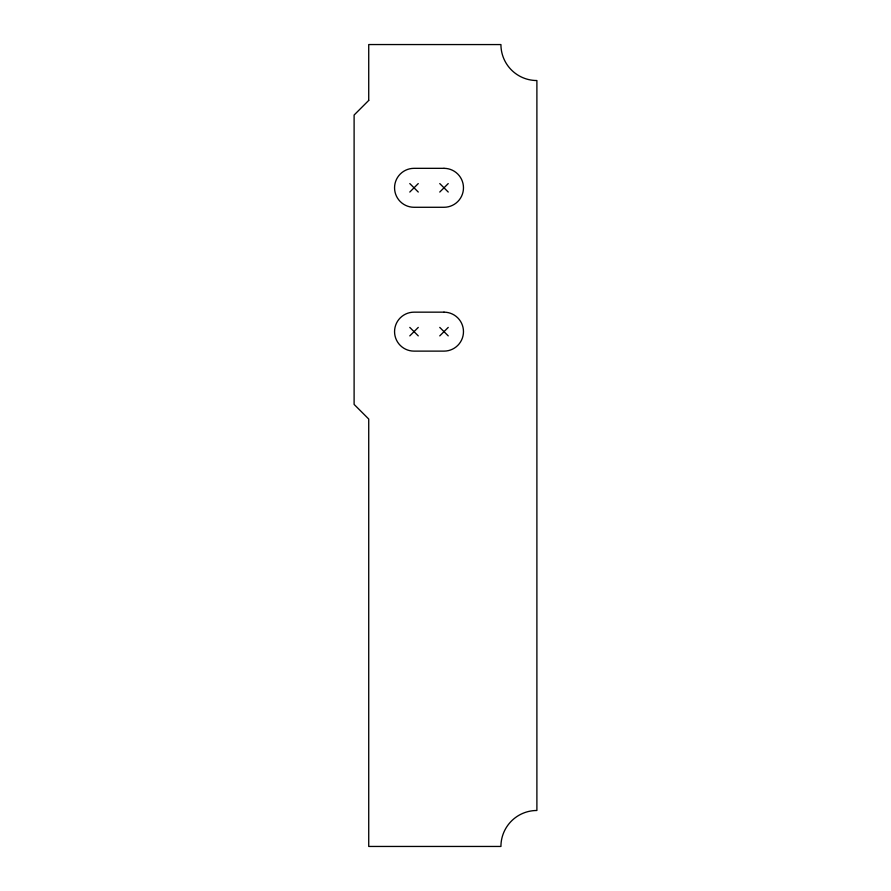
<?xml version="1.0" encoding="UTF-8"?>
<svg xmlns="http://www.w3.org/2000/svg" width="891" height="891" viewBox="0 0 891 891"><rect width="100%" height="100%" fill="white"/><g stroke="black" fill="none" stroke-linecap="round" stroke-linejoin="round"><path stroke-width="1.34" d="M409.793 192.044L418.269 183.568M439.764 192.044L448.24 183.568M409.793 335.885L418.269 327.409M439.764 335.885L448.24 327.409M439.764 183.568L448.24 192.044M409.793 183.568L418.269 192.044M439.764 327.409L448.24 335.885M409.793 327.409L418.269 335.885M368.729 100.416L354.106 115.039L354.106 404.414L368.729 419.037L368.729 846.45L500.931 846.45A35.963 35.963 0 0 1 536.894 810.487L536.894 80.535A35.963 35.963 0 0 1 500.931 44.572L368.729 44.55L368.729 100.416M443.996 168.332L414.037 168.332A19.479 19.479 0 0 0 394.557 187.812A19.479 19.479 0 0 0 414.037 207.28L443.996 207.28A19.479 19.479 0 0 0 463.476 187.812A19.479 19.479 0 0 0 443.996 168.332M443.996 312.162L414.037 312.162A19.479 19.479 0 0 0 394.557 331.641A19.479 19.479 0 0 0 414.037 351.121L443.996 351.121A19.479 19.479 0 0 0 463.476 331.641A19.479 19.479 0 0 0 443.996 312.162"/></g></svg>
